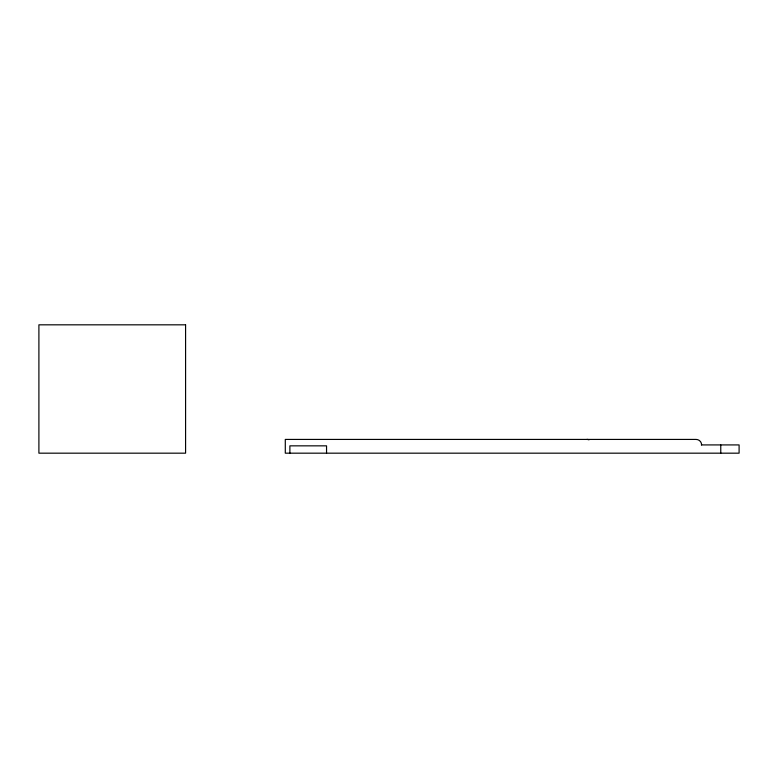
<?xml version="1.0" encoding="UTF-8"?>
<svg xmlns="http://www.w3.org/2000/svg" width="778" height="778" viewBox="0 0 778 778"><rect width="100%" height="100%" fill="white"/><g stroke="black" fill="none" stroke-linecap="round" stroke-linejoin="round"><path stroke-width="1.17" d="M701.386 444.919L739.1 444.919L739.1 453.175L285.293 453.175L285.293 439.424L696.115 439.424A5.504 5.504 0 0 1 701.61 444.919M720.768 444.919L720.768 453.175M326.546 453.175L326.546 445.843L289.883 445.843L289.883 453.175M586.884 439.424A5.504 5.504 0 0 1 588.995 439.842M185.582 324.825L38.9 324.825L38.9 453.175L185.582 453.175L185.582 324.825"/></g></svg>
